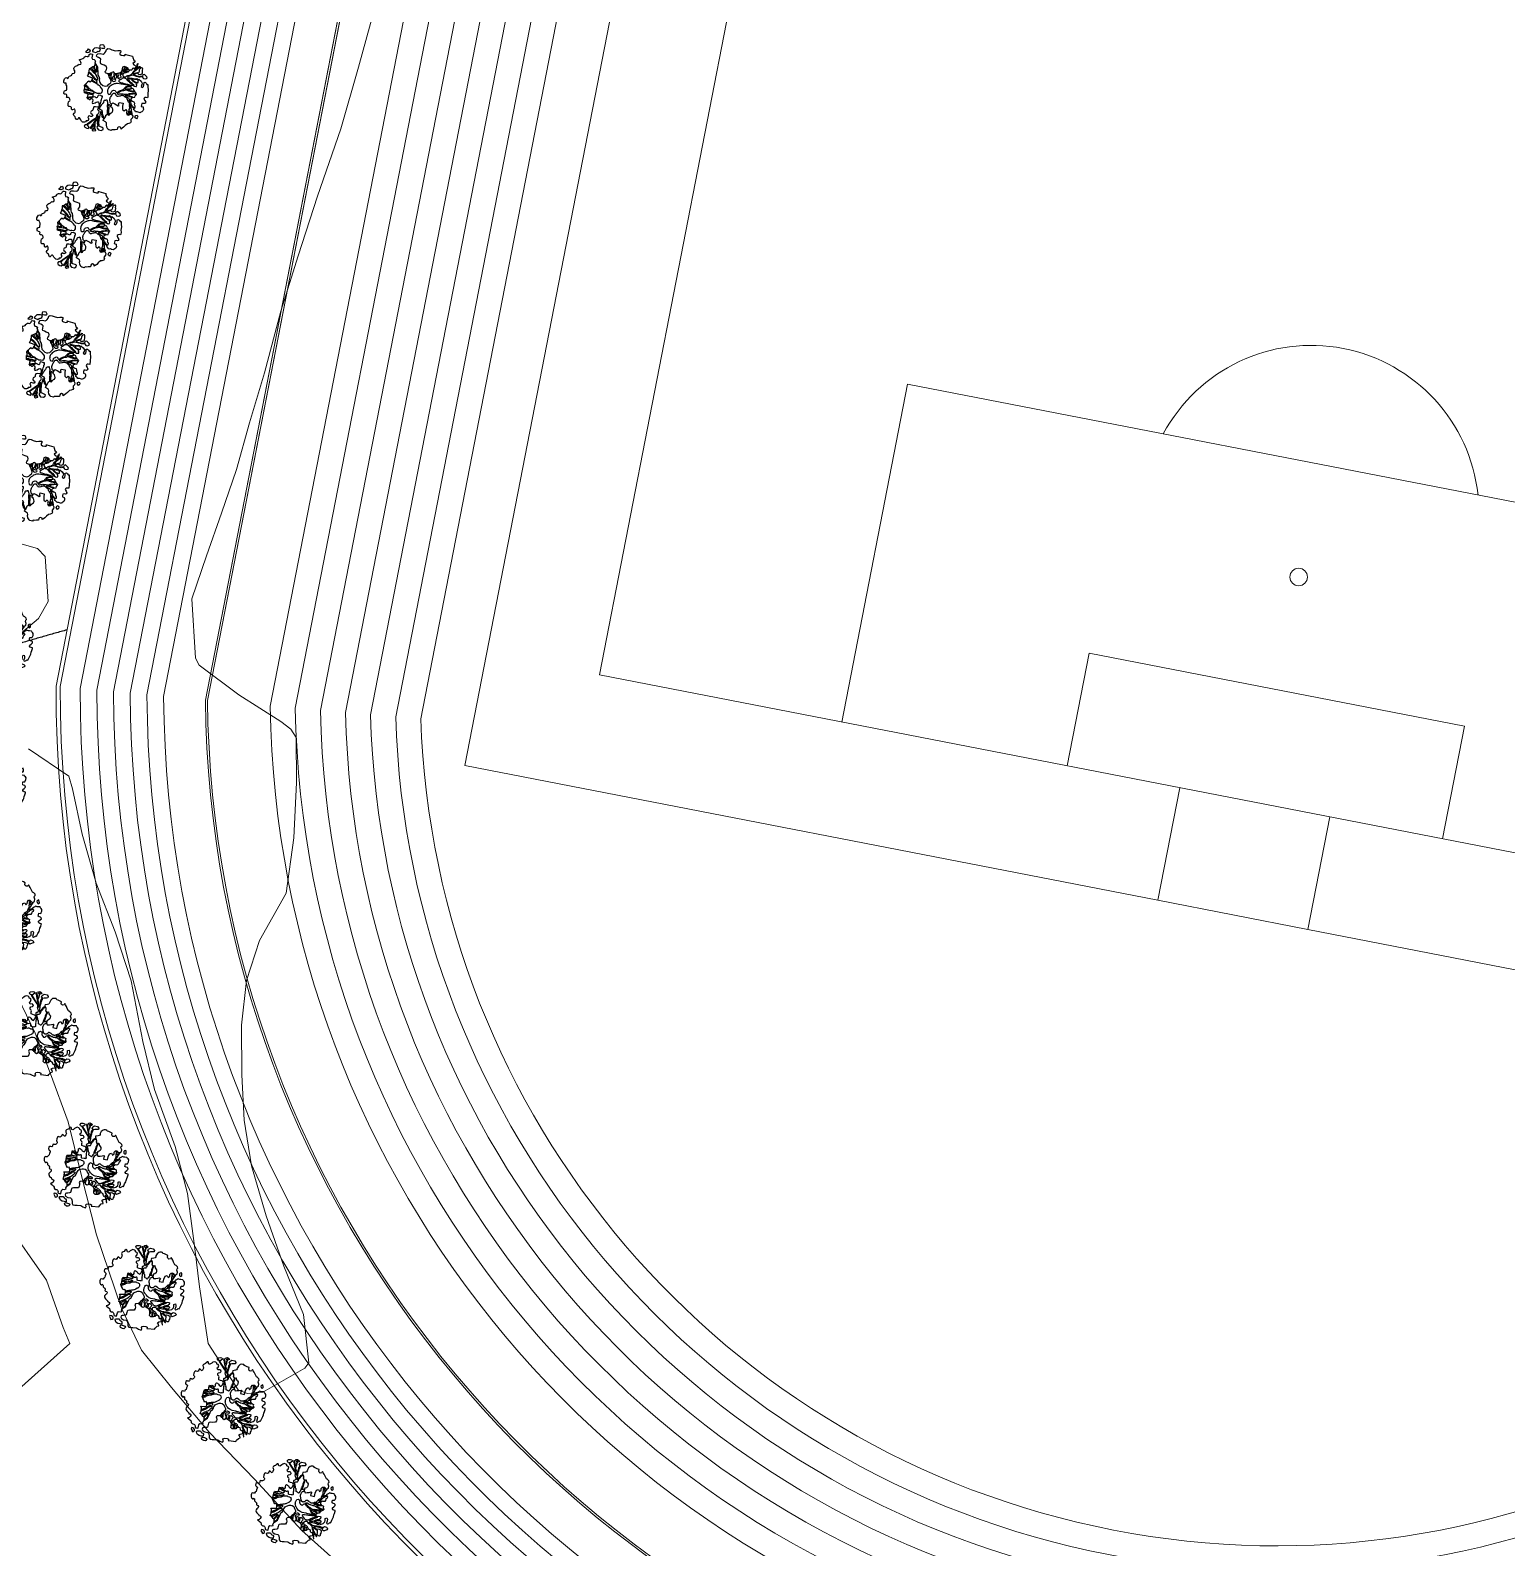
# Model space of a CAD drawing. Header units: metres. Extents: x 30 to 776, y 38 to 676.
# Drawn here: x 399 to 469.8, y 250.6 to 323.4 of the extents above; entities that cross this region are included whole.
import ezdxf

# ---------------------------------------------------------------- set-up
doc = ezdxf.new("R2010")
doc.units = ezdxf.units.M
doc.layers.add('01_Fina', color=7, linetype='Continuous')
doc.layers.add('planting render', color=7, linetype='Continuous')

# ---------------------------------------------------------------- blocks, each defined once
blk = doc.blocks.new('pohon2')
at = {"layer": 'planting render', "color": 94}
for points in [[(-0.2, 0.771), (-0.235, 0.759), (-0.243, 0.736), (-0.228, 0.718), (-0.196, 0.719), (-0.161, 0.727), (-0.153, 0.74), (-0.168, 0.761), (-0.178, 0.77), (-0.2, 0.771)], [(-0.332, 0.587), (-0.33, 0.534), (-0.316, 0.511), (-0.287, 0.511), (-0.262, 0.498), (-0.272, 0.478), (-0.262, 0.464), (-0.258, 0.438), (-0.265, 0.4), (-0.286, 0.389), (-0.313, 0.363), (-0.341, 0.349), (-0.336, 0.309), (-0.339, 0.251), (-0.352, 0.229), (-0.303, 0.222), (-0.264, 0.213), (-0.261, 0.187), (-0.27, 0.154), (-0.283, 0.138), (-0.306, 0.15), (-0.326, 0.127), (-0.343, 0.102), (-0.363, 0.073), (-0.354, 0.03), (-0.355, -0.018), (-0.347, -0.047), (-0.291, -0.055), (-0.28, -0.077), (-0.284, -0.094), (-0.284, -0.119), (-0.279, -0.137), (-0.268, -0.131), (-0.257, -0.135), (-0.243, -0.144), (-0.23, -0.139), (-0.22, -0.126), (-0.205, -0.12), (-0.192, -0.13), (-0.184, -0.145), (-0.185, -0.164), (-0.187, -0.184), (-0.176, -0.196), (-0.158, -0.191), (-0.139, -0.181), (-0.124, -0.164), (-0.101, -0.155), (-0.089, -0.154), (-0.077, -0.175), (-0.065, -0.216), (-0.074, -0.232), (-0.093, -0.242), (-0.118, -0.243), (-0.147, -0.249), (-0.152, -0.282), (-0.152, -0.299), (-0.158, -0.31), (-0.177, -0.323), (-0.182, -0.346), (-0.174, -0.361), (-0.15, -0.372), (-0.137, -0.39), (-0.148, -0.407), (-0.164, -0.413), (-0.194, -0.405), (-0.204, -0.414), (-0.211, -0.435), (-0.197, -0.447), (-0.194, -0.465), (-0.195, -0.482), (-0.206, -0.492), (-0.227, -0.497), (-0.234, -0.513), (-0.249, -0.523), (-0.279, -0.526), (-0.298, -0.513), (-0.315, -0.497), (-0.329, -0.48), (-0.341, -0.471), (-0.355, -0.473), (-0.363, -0.482), (-0.366, -0.494), (-0.375, -0.504), (-0.387, -0.504), (-0.404, -0.484), (-0.413, -0.468), (-0.428, -0.458), (-0.44, -0.449), (-0.447, -0.441), (-0.449, -0.428), (-0.441, -0.412), (-0.435, -0.401), (-0.431, -0.391), (-0.435, -0.367), (-0.445, -0.343), (-0.454, -0.344), (-0.478, -0.362), (-0.491, -0.364), (-0.5, -0.349), (-0.503, -0.335), (-0.502, -0.326), (-0.508, -0.325), (-0.518, -0.317), (-0.539, -0.318), (-0.549, -0.32), (-0.561, -0.311), (-0.564, -0.304), (-0.568, -0.278), (-0.568, -0.245), (-0.558, -0.236), (-0.551, -0.228), (-0.548, -0.215), (-0.551, -0.205), (-0.555, -0.197), (-0.561, -0.189), (-0.572, -0.181), (-0.583, -0.178), (-0.591, -0.178), (-0.606, -0.181), (-0.613, -0.176), (-0.613, -0.169), (-0.614, -0.155), (-0.614, -0.144), (-0.622, -0.136), (-0.641, -0.133), (-0.654, -0.133), (-0.659, -0.135), (-0.669, -0.119), (-0.671, -0.094), (-0.664, -0.08), (-0.653, -0.072), (-0.635, -0.064), (-0.635, -0.046), (-0.639, -0.019), (-0.642, 0.006), (-0.656, 0.021), (-0.664, 0.043), (-0.675, 0.042), (-0.693, 0.04), (-0.704, 0.048), (-0.707, 0.06), (-0.711, 0.078), (-0.702, 0.111), (-0.69, 0.127), (-0.673, 0.138), (-0.663, 0.136), (-0.661, 0.124), (-0.648, 0.13), (-0.642, 0.143), (-0.636, 0.165), (-0.619, 0.175), (-0.608, 0.182), (-0.597, 0.192), (-0.598, 0.203), (-0.598, 0.215), (-0.593, 0.221), (-0.585, 0.224), (-0.566, 0.229), (-0.559, 0.239), (-0.559, 0.257), (-0.564, 0.269), (-0.576, 0.283), (-0.587, 0.302), (-0.585, 0.321), (-0.576, 0.335), (-0.566, 0.347), (-0.55, 0.355), (-0.538, 0.363), (-0.527, 0.374), (-0.523, 0.387), (-0.503, 0.387), (-0.487, 0.395), (-0.487, 0.411), (-0.491, 0.427), (-0.507, 0.446), (-0.517, 0.453), (-0.529, 0.459), (-0.516, 0.468), (-0.5, 0.474), (-0.471, 0.492), (-0.461, 0.509), (-0.456, 0.521), (-0.441, 0.535), (-0.43, 0.538), (-0.411, 0.537), (-0.399, 0.543), (-0.384, 0.563), (-0.382, 0.578), (-0.372, 0.59), (-0.355, 0.591), (-0.332, 0.592), (-0.332, 0.587)], [(-0.411, 0.664), (-0.392, 0.655), (-0.38, 0.639), (-0.384, 0.62), (-0.396, 0.609), (-0.414, 0.601), (-0.44, 0.601), (-0.44, 0.601), (-0.442, 0.621), (-0.42, 0.646), (-0.412, 0.664)], [(-0.222, 0.704), (-0.256, 0.707), (-0.288, 0.705), (-0.317, 0.695), (-0.317, 0.695), (-0.335, 0.671), (-0.345, 0.653), (-0.342, 0.636), (-0.325, 0.633), (-0.285, 0.627), (-0.266, 0.644), (-0.254, 0.655), (-0.24, 0.656), (-0.227, 0.671), (-0.222, 0.704)], [(0.201, 0.693), (0.318, 0.683), (0.325, 0.664), (0.348, 0.627), (0.374, 0.613), (0.364, 0.59), (0.345, 0.569), (0.364, 0.552), (0.405, 0.538), (0.397, 0.514), (0.389, 0.492), (0.372, 0.498), (0.355, 0.488), (0.351, 0.471), (0.341, 0.456), (0.314, 0.451), (0.289, 0.458), (0.281, 0.48), (0.262, 0.486), (0.219, 0.494), (0.192, 0.477), (0.192, 0.45), (0.187, 0.406), (0.167, 0.38), (0.11, 0.354), (0.085, 0.354), (0.06, 0.373), (0.035, 0.361), (0.034, 0.35), (0.014, 0.343), (0.002, 0.333), (-0.024, 0.323), (-0.065, 0.333), (-0.075, 0.354), (-0.067, 0.367), (-0.058, 0.39), (-0.059, 0.413), (-0.067, 0.44), (-0.081, 0.444), (-0.112, 0.451), (-0.145, 0.456), (-0.169, 0.464), (-0.177, 0.476), (-0.178, 0.499), (-0.183, 0.542), (-0.194, 0.55), (-0.223, 0.56), (-0.244, 0.562), (-0.259, 0.574), (-0.259, 0.593), (-0.247, 0.616), (-0.209, 0.628), (-0.163, 0.628), (-0.147, 0.64), (-0.137, 0.652), (-0.127, 0.678), (-0.121, 0.711), (-0.103, 0.73), (-0.07, 0.73), (-0.035, 0.722), (0.025, 0.717), (0.061, 0.73), (0.089, 0.735), (0.107, 0.737), (0.115, 0.715), (0.104, 0.696), (0.108, 0.676), (0.13, 0.667), (0.17, 0.666), (0.192, 0.671), (0.196, 0.682), (0.191, 0.693), (0.201, 0.693)], [(0.447, 0.428), (0.468, 0.413), (0.491, 0.415), (0.51, 0.421), (0.529, 0.437), (0.527, 0.448), (0.524, 0.473), (0.519, 0.492), (0.519, 0.513), (0.511, 0.525), (0.497, 0.525), (0.472, 0.506), (0.468, 0.48), (0.468, 0.457), (0.462, 0.436), (0.45, 0.435), (0.447, 0.428)], [(0.488, 0.335), (0.531, 0.312), (0.555, 0.283), (0.555, 0.258), (0.548, 0.226), (0.572, 0.213), (0.586, 0.232), (0.588, 0.26), (0.582, 0.299), (0.601, 0.306), (0.623, 0.292), (0.634, 0.278), (0.65, 0.281), (0.652, 0.27), (0.66, 0.234), (0.673, 0.199), (0.676, 0.173), (0.676, 0.143), (0.683, 0.114), (0.686, 0.079), (0.685, 0.066), (0.661, 0.066), (0.644, 0.062), (0.633, 0.047), (0.633, 0.034), (0.652, 0.011), (0.671, -0.012), (0.664, -0.028), (0.653, -0.038), (0.63, -0.039), (0.61, -0.046), (0.61, -0.069), (0.611, -0.092), (0.642, -0.096), (0.648, -0.11), (0.655, -0.134), (0.65, -0.162), (0.636, -0.176), (0.622, -0.186), (0.615, -0.198), (0.582, -0.194), (0.566, -0.191), (0.553, -0.194), (0.537, -0.196), (0.527, -0.184), (0.508, -0.169), (0.493, -0.157), (0.502, -0.141), (0.518, -0.13), (0.515, -0.106), (0.499, -0.09), (0.498, -0.066), (0.488, -0.047), (0.465, -0.042), (0.451, -0.042), (0.423, -0.02), (0.424, -0.001), (0.433, 0.016), (0.447, 0.023), (0.483, 0.036), (0.483, 0.057), (0.496, 0.084), (0.488, 0.103), (0.47, 0.112), (0.47, 0.112), (0.445, 0.143), (0.437, 0.161), (0.412, 0.165), (0.387, 0.186), (0.388, 0.209), (0.413, 0.219), (0.44, 0.208), (0.462, 0.208), (0.474, 0.214), (0.473, 0.239), (0.457, 0.255), (0.463, 0.267), (0.477, 0.273), (0.49, 0.282), (0.485, 0.302), (0.479, 0.314), (0.488, 0.335)], [(0.619, 0.383), (0.611, 0.4), (0.573, 0.424), (0.562, 0.43), (0.54, 0.417), (0.537, 0.397), (0.539, 0.386), (0.55, 0.371), (0.562, 0.359), (0.597, 0.361), (0.608, 0.37), (0.619, 0.383)], [(0.244, -0.097), (0.311, -0.096), (0.311, -0.147), (0.323, -0.2), (0.353, -0.219), (0.376, -0.188), (0.397, -0.215), (0.393, -0.241), (0.408, -0.269), (0.429, -0.273), (0.446, -0.264), (0.463, -0.251), (0.482, -0.248), (0.507, -0.276), (0.507, -0.305), (0.488, -0.335), (0.49, -0.355), (0.5, -0.368), (0.492, -0.389), (0.466, -0.406), (0.444, -0.414), (0.414, -0.451), (0.393, -0.48), (0.374, -0.502), (0.359, -0.519), (0.353, -0.496), (0.353, -0.496), (0.326, -0.487), (0.308, -0.496), (0.3, -0.512), (0.3, -0.54), (0.3, -0.54), (0.267, -0.548), (0.242, -0.554), (0.217, -0.557), (0.205, -0.572), (0.187, -0.572), (0.163, -0.569), (0.147, -0.561), (0.123, -0.532), (0.112, -0.498), (0.112, -0.482), (0.105, -0.463), (0.087, -0.454), (0.087, -0.454), (0.047, -0.439), (0.047, -0.439), (0.048, -0.422), (0.048, -0.422), (0.067, -0.39), (0.067, -0.39), (0.074, -0.362), (0.074, -0.346), (0.074, -0.346), (0.096, -0.323), (0.096, -0.323), (0.122, -0.337), (0.122, -0.337), (0.136, -0.305), (0.152, -0.29), (0.166, -0.277), (0.17, -0.25), (0.165, -0.228), (0.151, -0.209), (0.127, -0.194), (0.127, -0.157), (0.145, -0.125), (0.181, -0.134), (0.213, -0.144), (0.239, -0.155), (0.253, -0.148), (0.242, -0.125), (0.244, -0.097), (0.244, -0.097)], [(0.571, -0.244), (0.588, -0.264), (0.582, -0.289), (0.572, -0.307), (0.556, -0.294), (0.544, -0.28), (0.552, -0.258), (0.571, -0.244)], [(-0.155, -0.592), (-0.191, -0.553), (-0.198, -0.555), (-0.226, -0.56), (-0.24, -0.581), (-0.225, -0.603), (-0.192, -0.612), (-0.171, -0.612), (-0.155, -0.592)], [(-0.043, -0.619), (-0.052, -0.601), (-0.078, -0.592), (-0.106, -0.611), (-0.098, -0.628), (-0.08, -0.636), (-0.043, -0.619)], [(0.049, -0.552), (0.011, -0.545), (-0.01, -0.535), (-0.035, -0.556), (-0.029, -0.58), (-0.002, -0.604), (0.047, -0.604), (0.072, -0.581), (0.07, -0.558), (0.049, -0.552)]]:
    blk.add_lwpolyline(points, dxfattribs=at)
at = {"layer": 'planting render', "color": 34}
for points in [[(0.397, 0.514), (0.397, 0.497), (0.403, 0.493), (0.407, 0.488), (0.413, 0.489), (0.421, 0.494), (0.421, 0.502), (0.417, 0.515), (0.416, 0.528), (0.415, 0.539), (0.415, 0.546), (0.416, 0.555), (0.416, 0.568), (0.421, 0.577), (0.427, 0.587), (0.431, 0.586), (0.431, 0.583), (0.427, 0.576), (0.422, 0.568), (0.422, 0.562), (0.422, 0.541), (0.422, 0.532), (0.423, 0.52), (0.423, 0.516), (0.426, 0.511), (0.431, 0.511), (0.439, 0.516), (0.443, 0.522), (0.451, 0.532), (0.456, 0.538), (0.465, 0.544), (0.469, 0.539), (0.471, 0.534), (0.462, 0.525), (0.443, 0.505), (0.413, 0.468), (0.402, 0.458), (0.394, 0.443), (0.384, 0.426), (0.381, 0.42), (0.38, 0.413), (0.38, 0.409), (0.383, 0.405), (0.388, 0.406), (0.393, 0.407), (0.404, 0.413), (0.409, 0.417), (0.418, 0.423), (0.427, 0.428), (0.435, 0.432), (0.446, 0.437), (0.45, 0.435), (0.447, 0.428), (0.443, 0.425), (0.431, 0.417), (0.419, 0.412), (0.409, 0.403), (0.402, 0.397), (0.403, 0.393), (0.415, 0.386), (0.428, 0.385), (0.474, 0.383), (0.49, 0.383), (0.505, 0.387), (0.515, 0.389), (0.528, 0.394), (0.537, 0.397), (0.543, 0.39), (0.539, 0.386), (0.523, 0.38), (0.512, 0.377), (0.5, 0.372), (0.489, 0.372), (0.471, 0.372), (0.445, 0.372), (0.428, 0.376), (0.415, 0.377), (0.397, 0.377), (0.377, 0.379), (0.367, 0.377), (0.34, 0.36), (0.331, 0.358), (0.319, 0.355), (0.311, 0.351), (0.307, 0.347), (0.303, 0.335), (0.308, 0.329), (0.324, 0.329), (0.335, 0.329), (0.381, 0.33), (0.423, 0.331), (0.445, 0.341), (0.464, 0.336), (0.484, 0.327), (0.48, 0.318), (0.47, 0.321), (0.453, 0.325), (0.444, 0.321), (0.434, 0.319), (0.42, 0.319), (0.395, 0.316), (0.39, 0.312), (0.397, 0.304), (0.406, 0.294), (0.418, 0.289), (0.437, 0.281), (0.452, 0.279), (0.466, 0.274), (0.47, 0.27), (0.463, 0.267), (0.462, 0.264), (0.45, 0.269), (0.444, 0.27), (0.437, 0.27), (0.426, 0.274), (0.414, 0.279), (0.4, 0.285), (0.394, 0.29), (0.387, 0.297), (0.382, 0.301), (0.376, 0.306), (0.362, 0.311), (0.354, 0.314), (0.343, 0.314), (0.332, 0.314), (0.319, 0.314), (0.31, 0.312), (0.304, 0.309), (0.305, 0.305), (0.314, 0.297), (0.323, 0.291), (0.339, 0.281), (0.36, 0.265), (0.383, 0.252), (0.397, 0.241), (0.409, 0.236), (0.426, 0.227), (0.412, 0.224), (0.406, 0.224), (0.39, 0.232), (0.382, 0.236), (0.372, 0.243), (0.367, 0.247), (0.357, 0.252), (0.348, 0.257), (0.341, 0.262), (0.331, 0.268), (0.317, 0.277), (0.307, 0.283), (0.301, 0.291), (0.295, 0.295), (0.286, 0.302), (0.279, 0.304), (0.275, 0.306), (0.267, 0.309), (0.26, 0.308), (0.25, 0.308), (0.237, 0.307), (0.233, 0.306), (0.227, 0.302), (0.223, 0.3), (0.218, 0.291), (0.214, 0.288), (0.208, 0.284), (0.191, 0.27), (0.183, 0.266), (0.178, 0.261), (0.175, 0.256), (0.173, 0.249), (0.173, 0.243), (0.176, 0.236), (0.183, 0.231), (0.192, 0.229), (0.205, 0.228), (0.236, 0.225), (0.251, 0.224), (0.27, 0.223), (0.292, 0.223), (0.323, 0.221), (0.338, 0.219), (0.343, 0.218), (0.346, 0.217), (0.353, 0.214), (0.371, 0.215), (0.382, 0.211), (0.388, 0.211), (0.388, 0.209), (0.374, 0.203), (0.363, 0.202), (0.353, 0.203), (0.346, 0.203), (0.337, 0.206), (0.329, 0.208), (0.321, 0.209), (0.315, 0.209), (0.306, 0.208), (0.298, 0.207), (0.288, 0.206), (0.263, 0.203), (0.251, 0.205), (0.238, 0.204), (0.23, 0.202), (0.222, 0.202), (0.162, 0.202), (0.136, 0.196), (0.123, 0.19), (0.108, 0.183), (0.098, 0.178), (0.081, 0.165), (0.065, 0.15), (0.055, 0.141), (0.049, 0.134), (0.038, 0.119), (0.028, 0.101), (0.025, 0.088), (0.023, 0.072), (0.023, 0.061), (0.023, 0.049), (0.023, 0.04), (0.028, 0.031), (0.037, 0.01), (0.055, -0.002), (0.063, 0.003), (0.077, 0.005), (0.082, 0.012), (0.086, 0.025), (0.086, 0.039), (0.089, 0.049), (0.093, 0.056), (0.098, 0.064), (0.108, 0.072), (0.108, 0.072), (0.124, 0.082), (0.124, 0.082), (0.144, 0.081), (0.144, 0.081), (0.152, 0.072), (0.152, 0.072), (0.157, 0.061), (0.166, 0.055), (0.176, 0.053), (0.185, 0.056), (0.191, 0.063), (0.193, 0.067), (0.195, 0.071), (0.2, 0.076), (0.207, 0.08), (0.207, 0.08), (0.215, 0.086), (0.221, 0.09), (0.226, 0.094), (0.229, 0.097), (0.236, 0.1), (0.242, 0.102), (0.247, 0.105), (0.253, 0.107), (0.258, 0.11), (0.263, 0.113), (0.267, 0.116), (0.271, 0.121), (0.275, 0.127), (0.278, 0.131), (0.278, 0.131), (0.281, 0.138), (0.285, 0.142), (0.288, 0.148), (0.291, 0.153), (0.302, 0.169), (0.308, 0.177), (0.315, 0.181), (0.326, 0.187), (0.334, 0.189), (0.34, 0.189), (0.349, 0.19), (0.357, 0.189), (0.368, 0.189), (0.377, 0.19), (0.387, 0.189), (0.387, 0.189), (0.387, 0.186), (0.366, 0.185), (0.358, 0.184), (0.35, 0.183), (0.346, 0.182), (0.342, 0.181), (0.338, 0.179), (0.335, 0.177), (0.331, 0.176), (0.326, 0.173), (0.322, 0.17), (0.318, 0.167), (0.316, 0.164), (0.313, 0.162), (0.31, 0.159), (0.308, 0.155), (0.307, 0.152), (0.307, 0.152), (0.305, 0.146), (0.304, 0.144), (0.304, 0.144), (0.303, 0.141), (0.303, 0.141), (0.303, 0.137), (0.303, 0.137), (0.303, 0.132), (0.307, 0.131), (0.315, 0.131), (0.318, 0.134), (0.327, 0.14), (0.327, 0.14), (0.336, 0.144), (0.339, 0.145), (0.344, 0.146), (0.352, 0.148), (0.356, 0.149), (0.367, 0.15), (0.374, 0.152), (0.38, 0.154), (0.386, 0.157), (0.391, 0.16), (0.395, 0.165), (0.398, 0.168), (0.398, 0.168), (0.402, 0.173), (0.405, 0.17), (0.4, 0.164), (0.397, 0.158), (0.394, 0.155), (0.39, 0.153), (0.39, 0.153), (0.386, 0.15), (0.386, 0.15), (0.382, 0.146), (0.382, 0.146), (0.375, 0.145), (0.367, 0.145), (0.362, 0.145), (0.358, 0.144), (0.358, 0.144), (0.354, 0.143), (0.354, 0.143), (0.35, 0.14), (0.35, 0.14), (0.349, 0.137), (0.349, 0.132), (0.353, 0.13), (0.358, 0.13), (0.368, 0.129), (0.373, 0.128), (0.379, 0.128), (0.388, 0.125), (0.397, 0.125), (0.404, 0.125), (0.411, 0.125), (0.418, 0.125), (0.423, 0.125), (0.43, 0.125), (0.436, 0.125), (0.438, 0.127), (0.442, 0.128), (0.446, 0.129), (0.45, 0.13), (0.453, 0.133), (0.463, 0.121), (0.455, 0.116), (0.45, 0.114), (0.445, 0.112), (0.44, 0.112), (0.432, 0.111), (0.428, 0.111), (0.422, 0.111), (0.414, 0.113), (0.41, 0.113), (0.406, 0.113), (0.403, 0.113), (0.396, 0.113), (0.392, 0.113), (0.386, 0.114), (0.381, 0.115), (0.381, 0.115), (0.374, 0.115), (0.369, 0.115), (0.365, 0.115), (0.361, 0.116), (0.356, 0.117), (0.356, 0.117), (0.348, 0.118), (0.342, 0.12), (0.337, 0.121), (0.331, 0.121), (0.325, 0.12), (0.325, 0.12), (0.305, 0.117), (0.3, 0.116), (0.296, 0.115), (0.293, 0.112), (0.289, 0.108), (0.286, 0.106), (0.281, 0.104), (0.276, 0.103), (0.273, 0.103), (0.269, 0.102), (0.264, 0.101), (0.244, 0.088), (0.234, 0.084), (0.229, 0.08), (0.224, 0.076), (0.219, 0.072), (0.219, 0.072), (0.215, 0.066), (0.213, 0.063), (0.213, 0.063), (0.21, 0.06), (0.21, 0.06), (0.204, 0.057), (0.201, 0.055), (0.197, 0.05), (0.194, 0.047), (0.194, 0.047), (0.192, 0.042), (0.191, 0.036), (0.191, 0.036), (0.192, 0.033), (0.201, 0.032), (0.201, 0.032), (0.209, 0.033), (0.227, 0.039), (0.227, 0.039), (0.241, 0.045), (0.248, 0.047), (0.257, 0.049), (0.267, 0.05), (0.278, 0.052), (0.297, 0.052), (0.308, 0.054), (0.319, 0.052), (0.328, 0.053), (0.338, 0.055), (0.351, 0.057), (0.358, 0.061), (0.368, 0.067), (0.376, 0.072), (0.384, 0.076), (0.397, 0.08), (0.409, 0.083), (0.418, 0.085), (0.431, 0.088), (0.443, 0.091), (0.452, 0.092), (0.468, 0.092), (0.478, 0.092), (0.487, 0.092), (0.492, 0.094), (0.494, 0.089), (0.487, 0.088), (0.48, 0.087), (0.469, 0.085), (0.464, 0.085), (0.455, 0.085), (0.45, 0.082), (0.445, 0.081), (0.437, 0.079), (0.433, 0.077), (0.429, 0.076), (0.424, 0.076), (0.42, 0.075), (0.416, 0.075), (0.412, 0.074), (0.407, 0.071), (0.405, 0.071), (0.405, 0.071), (0.401, 0.069), (0.397, 0.067), (0.393, 0.064), (0.393, 0.064), (0.388, 0.06), (0.385, 0.057), (0.383, 0.054), (0.38, 0.051), (0.378, 0.046), (0.378, 0.044), (0.378, 0.041), (0.378, 0.041), (0.381, 0.04), (0.381, 0.04), (0.39, 0.039), (0.397, 0.037), (0.4, 0.037), (0.404, 0.037), (0.41, 0.036), (0.413, 0.035), (0.418, 0.034), (0.423, 0.034), (0.427, 0.034), (0.427, 0.034), (0.433, 0.034), (0.439, 0.033), (0.442, 0.033), (0.448, 0.03), (0.452, 0.029), (0.453, 0.025), (0.443, 0.021), (0.439, 0.024), (0.434, 0.025), (0.427, 0.026), (0.424, 0.026), (0.421, 0.027), (0.418, 0.027), (0.412, 0.027), (0.408, 0.027), (0.401, 0.027), (0.396, 0.027), (0.389, 0.028), (0.385, 0.03), (0.382, 0.031), (0.376, 0.032), (0.371, 0.033), (0.366, 0.034), (0.361, 0.034), (0.356, 0.035), (0.346, 0.035), (0.34, 0.036), (0.335, 0.036), (0.329, 0.036), (0.326, 0.035), (0.326, 0.035), (0.324, 0.034), (0.323, 0.031), (0.323, 0.029), (0.326, 0.026), (0.332, 0.021), (0.336, 0.019), (0.345, 0.014), (0.35, 0.013), (0.355, 0.011), (0.364, 0.007), (0.374, 0.004), (0.378, 0.003), (0.382, 0.001), (0.39, -0.008), (0.395, -0.012), (0.398, -0.014), (0.403, -0.018), (0.408, -0.021), (0.411, -0.021), (0.414, -0.021), (0.42, -0.021), (0.423, -0.021), (0.424, -0.021), (0.444, -0.036), (0.426, -0.038), (0.42, -0.036), (0.411, -0.033), (0.411, -0.033), (0.405, -0.031), (0.402, -0.03), (0.397, -0.031), (0.397, -0.031), (0.397, -0.031), (0.395, -0.039), (0.4, -0.043), (0.4, -0.043), (0.409, -0.049), (0.416, -0.052), (0.428, -0.063), (0.437, -0.081), (0.446, -0.092), (0.453, -0.099), (0.461, -0.109), (0.469, -0.115), (0.479, -0.124), (0.489, -0.13), (0.499, -0.136), (0.502, -0.141), (0.497, -0.149), (0.488, -0.14), (0.483, -0.138), (0.473, -0.134), (0.467, -0.13), (0.462, -0.127), (0.462, -0.127), (0.455, -0.12), (0.449, -0.113), (0.449, -0.113), (0.441, -0.108), (0.437, -0.108), (0.437, -0.108), (0.434, -0.115), (0.437, -0.12), (0.44, -0.124), (0.448, -0.144), (0.451, -0.151), (0.456, -0.165), (0.458, -0.171), (0.464, -0.19), (0.474, -0.213), (0.476, -0.217), (0.48, -0.224), (0.483, -0.23), (0.486, -0.239), (0.486, -0.247), (0.485, -0.252), (0.482, -0.248), (0.476, -0.249), (0.472, -0.236), (0.47, -0.232), (0.468, -0.227), (0.467, -0.223), (0.465, -0.22), (0.463, -0.216), (0.461, -0.212), (0.459, -0.21), (0.459, -0.21), (0.454, -0.209), (0.45, -0.209), (0.447, -0.211), (0.445, -0.214), (0.444, -0.218), (0.444, -0.224), (0.444, -0.229), (0.444, -0.233), (0.445, -0.239), (0.445, -0.244), (0.445, -0.249), (0.445, -0.255), (0.446, -0.264), (0.446, -0.264), (0.429, -0.273), (0.428, -0.256), (0.426, -0.248), (0.426, -0.243), (0.427, -0.236), (0.427, -0.229), (0.428, -0.221), (0.428, -0.215), (0.428, -0.21), (0.43, -0.204), (0.43, -0.199), (0.43, -0.192), (0.43, -0.188), (0.431, -0.182), (0.436, -0.162), (0.434, -0.155), (0.433, -0.146), (0.431, -0.14), (0.43, -0.136), (0.426, -0.13), (0.424, -0.122), (0.423, -0.115), (0.423, -0.11), (0.42, -0.104), (0.419, -0.089), (0.417, -0.083), (0.414, -0.077), (0.412, -0.073), (0.406, -0.069), (0.396, -0.064), (0.38, -0.045), (0.376, -0.039), (0.37, -0.031), (0.369, -0.026), (0.364, -0.02), (0.36, -0.012), (0.356, -0.008), (0.348, -0.003), (0.336, 0.001), (0.325, 0.006), (0.319, 0.01), (0.313, 0.014), (0.307, 0.018), (0.3, 0.02), (0.289, 0.022), (0.28, 0.022), (0.273, 0.022), (0.262, 0.018), (0.251, 0.013), (0.241, 0.008), (0.233, 0.005), (0.21, -0.007), (0.2, -0.008), (0.189, -0.003), (0.182, 0), (0.178, 0.005), (0.173, 0.013), (0.169, 0.018), (0.165, 0.022), (0.161, 0.026), (0.154, 0.028), (0.15, 0.029), (0.147, 0.03), (0.141, 0.03), (0.133, 0.028), (0.128, 0.026), (0.122, 0.024), (0.116, 0.02), (0.112, 0.014), (0.108, 0.008), (0.104, 0.002), (0.102, -0.006), (0.1, -0.012), (0.092, -0.037), (0.088, -0.044), (0.085, -0.055), (0.083, -0.061), (0.083, -0.068), (0.082, -0.074), (0.082, -0.088), (0.094, -0.125), (0.104, -0.134), (0.107, -0.136), (0.113, -0.141), (0.12, -0.146), (0.13, -0.151), (0.127, -0.157), (0.127, -0.175), (0.107, -0.174), (0.099, -0.168), (0.099, -0.168), (0.089, -0.165), (0.083, -0.17), (0.083, -0.17), (0.085, -0.181), (0.09, -0.189), (0.098, -0.226), (0.099, -0.24), (0.099, -0.247), (0.099, -0.252), (0.099, -0.259), (0.1, -0.273), (0.101, -0.279), (0.101, -0.279), (0.103, -0.287), (0.106, -0.298), (0.109, -0.307), (0.11, -0.314), (0.111, -0.321), (0.111, -0.326), (0.109, -0.33), (0.096, -0.323), (0.092, -0.297), (0.091, -0.293), (0.091, -0.288), (0.09, -0.284), (0.09, -0.281), (0.088, -0.276), (0.088, -0.273), (0.085, -0.264), (0.085, -0.261), (0.084, -0.258), (0.084, -0.253), (0.085, -0.249), (0.085, -0.244), (0.085, -0.242), (0.085, -0.239), (0.085, -0.235), (0.083, -0.228), (0.08, -0.221), (0.079, -0.217), (0.077, -0.211), (0.076, -0.208), (0.075, -0.204), (0.073, -0.193), (0.07, -0.187), (0.069, -0.181), (0.069, -0.177), (0.069, -0.174), (0.069, -0.162), (0.07, -0.156), (0.068, -0.147), (0.067, -0.143), (0.061, -0.13), (0.059, -0.127), (0.057, -0.125), (0.053, -0.111), (0.05, -0.103), (0.044, -0.099), (0.039, -0.099), (0.028, -0.104), (0.022, -0.108), (0.01, -0.111), (0.001, -0.115), (-0.003, -0.122), (-0.005, -0.128), (-0.005, -0.135), (-0.005, -0.143), (-0.006, -0.152), (-0.009, -0.159), (-0.014, -0.165), (-0.02, -0.17), (-0.021, -0.179), (-0.027, -0.192), (-0.031, -0.202), (-0.035, -0.213), (-0.04, -0.222), (-0.044, -0.231), (-0.049, -0.238), (-0.05, -0.249), (-0.052, -0.255), (-0.052, -0.263), (-0.044, -0.265), (-0.033, -0.269), (-0.021, -0.272), (-0.009, -0.276), (-0.005, -0.286), (-0.005, -0.286), (0.002, -0.3), (0.003, -0.312), (0.005, -0.323), (0.011, -0.336), (0.016, -0.343), (0.021, -0.35), (0.034, -0.379), (0.044, -0.389), (0.054, -0.395), (0.061, -0.4), (0.057, -0.406), (0.037, -0.396), (0.029, -0.39), (0.018, -0.378), (0.016, -0.37), (0.012, -0.363), (0.006, -0.351), (0.005, -0.345), (0.003, -0.338), (-0.002, -0.337), (-0.008, -0.328), (-0.011, -0.322), (-0.013, -0.311), (-0.017, -0.305), (-0.017, -0.305), (-0.023, -0.305), (-0.023, -0.313), (-0.021, -0.321), (-0.022, -0.334), (-0.023, -0.338), (-0.024, -0.348), (-0.024, -0.359), (-0.024, -0.365), (-0.024, -0.373), (-0.024, -0.382), (-0.025, -0.395), (-0.027, -0.416), (-0.027, -0.422), (-0.025, -0.443), (-0.023, -0.452), (-0.023, -0.464), (-0.023, -0.475), (-0.019, -0.494), (-0.017, -0.502), (-0.013, -0.518), (-0.011, -0.531), (-0.009, -0.538), (-0.02, -0.539), (-0.024, -0.533), (-0.03, -0.518), (-0.035, -0.504), (-0.036, -0.496), (-0.036, -0.488), (-0.037, -0.477), (-0.037, -0.465), (-0.04, -0.453), (-0.042, -0.445), (-0.04, -0.435), (-0.04, -0.427), (-0.04, -0.42), (-0.04, -0.413), (-0.04, -0.413), (-0.04, -0.401), (-0.04, -0.391), (-0.04, -0.391), (-0.043, -0.38), (-0.043, -0.38), (-0.053, -0.377), (-0.058, -0.387), (-0.059, -0.394), (-0.056, -0.401), (-0.056, -0.401), (-0.059, -0.417), (-0.062, -0.429), (-0.062, -0.429), (-0.062, -0.443), (-0.062, -0.451), (-0.062, -0.46), (-0.069, -0.466), (-0.079, -0.484), (-0.08, -0.498), (-0.079, -0.508), (-0.077, -0.526), (-0.073, -0.54), (-0.07, -0.563), (-0.07, -0.587), (-0.07, -0.61), (-0.077, -0.613), (-0.078, -0.609), (-0.078, -0.592), (-0.078, -0.577), (-0.08, -0.563), (-0.081, -0.551), (-0.083, -0.542), (-0.086, -0.531), (-0.091, -0.524), (-0.095, -0.531), (-0.101, -0.542), (-0.105, -0.562), (-0.112, -0.577), (-0.122, -0.601), (-0.131, -0.603), (-0.136, -0.6), (-0.135, -0.592), (-0.127, -0.577), (-0.123, -0.566), (-0.119, -0.554), (-0.116, -0.542), (-0.109, -0.532), (-0.105, -0.518), (-0.097, -0.505), (-0.097, -0.496), (-0.095, -0.486), (-0.09, -0.479), (-0.084, -0.469), (-0.078, -0.459), (-0.073, -0.449), (-0.074, -0.438), (-0.083, -0.439), (-0.093, -0.447), (-0.109, -0.464), (-0.16, -0.52), (-0.182, -0.543), (-0.192, -0.554), (-0.203, -0.556), (-0.204, -0.552), (-0.198, -0.543), (-0.102, -0.441), (-0.093, -0.433), (-0.083, -0.425), (-0.077, -0.418), (-0.069, -0.397), (-0.068, -0.388), (-0.07, -0.379), (-0.071, -0.375), (-0.066, -0.361), (-0.061, -0.353), (-0.054, -0.345), (-0.05, -0.334), (-0.047, -0.324), (-0.046, -0.316), (-0.046, -0.306), (-0.051, -0.295), (-0.058, -0.291), (-0.066, -0.287), (-0.071, -0.285), (-0.077, -0.28), (-0.076, -0.271), (-0.073, -0.265), (-0.058, -0.228), (-0.053, -0.216), (-0.053, -0.206), (-0.053, -0.195), (-0.053, -0.187), (-0.051, -0.174), (-0.05, -0.169), (-0.05, -0.155), (-0.049, -0.135), (-0.048, -0.12), (-0.045, -0.11), (-0.045, -0.101), (-0.045, -0.09), (-0.045, -0.086), (-0.041, -0.071), (-0.041, -0.061), (-0.042, -0.049), (-0.055, -0.051), (-0.065, -0.05), (-0.068, -0.046), (-0.104, -0.046), (-0.113, -0.052), (-0.117, -0.064), (-0.122, -0.085), (-0.129, -0.096), (-0.138, -0.095), (-0.15, -0.089), (-0.163, -0.084), (-0.181, -0.091), (-0.195, -0.098), (-0.202, -0.106), (-0.224, -0.114), (-0.238, -0.114), (-0.252, -0.12), (-0.265, -0.125), (-0.274, -0.122), (-0.283, -0.125), (-0.284, -0.119), (-0.284, -0.111), (-0.27, -0.11), (-0.26, -0.108), (-0.249, -0.104), (-0.242, -0.1), (-0.231, -0.096), (-0.213, -0.092), (-0.201, -0.087), (-0.195, -0.082), (-0.192, -0.076), (-0.192, -0.068), (-0.195, -0.062), (-0.199, -0.059), (-0.21, -0.056), (-0.219, -0.056), (-0.234, -0.057), (-0.245, -0.058), (-0.262, -0.058), (-0.272, -0.06), (-0.275, -0.061), (-0.286, -0.066), (-0.291, -0.055), (-0.347, -0.047), (-0.337, -0.033), (-0.328, -0.034), (-0.313, -0.03), (-0.3, -0.032), (-0.291, -0.034), (-0.272, -0.033), (-0.259, -0.03), (-0.247, -0.035), (-0.24, -0.036), (-0.223, -0.036), (-0.218, -0.036), (-0.208, -0.036), (-0.195, -0.034), (-0.187, -0.031), (-0.187, -0.031), (-0.186, -0.024), (-0.19, -0.018), (-0.196, -0.013), (-0.21, -0.006), (-0.221, -0.001), (-0.227, 0), (-0.245, -0.001), (-0.256, -0.002), (-0.278, -0.003), (-0.289, -0.001), (-0.305, -0.001), (-0.323, -0.004), (-0.334, -0.002), (-0.341, -0.002), (-0.348, -0.002), (-0.355, -0.002), (-0.355, 0.014), (-0.334, 0.01), (-0.325, 0.01), (-0.319, 0.012), (-0.306, 0.012), (-0.288, 0.012), (-0.288, 0.012), (-0.283, 0.02), (-0.287, 0.023), (-0.304, 0.037), (-0.313, 0.04), (-0.321, 0.046), (-0.325, 0.05), (-0.332, 0.052), (-0.337, 0.054), (-0.344, 0.056), (-0.35, 0.057), (-0.359, 0.055), (-0.359, 0.055), (-0.363, 0.073), (-0.343, 0.102), (-0.343, 0.084), (-0.343, 0.084), (-0.334, 0.071), (-0.334, 0.071), (-0.322, 0.065), (-0.314, 0.063), (-0.305, 0.056), (-0.301, 0.052), (-0.294, 0.046), (-0.283, 0.035), (-0.283, 0.035), (-0.268, 0.031), (-0.261, 0.025), (-0.256, 0.022), (-0.226, 0.015), (-0.218, 0.013), (-0.2, 0), (-0.188, -0.006), (-0.176, -0.01), (-0.162, -0.012), (-0.146, -0.017), (-0.141, -0.017), (-0.129, -0.017), (-0.117, -0.013), (-0.111, -0.011), (-0.089, -0.011), (-0.082, -0.008), (-0.069, -0.001), (-0.064, 0.008), (-0.059, 0.024), (-0.059, 0.038), (-0.063, 0.054), (-0.067, 0.064), (-0.079, 0.076), (-0.086, 0.081), (-0.106, 0.098), (-0.116, 0.105), (-0.13, 0.113), (-0.138, 0.117), (-0.153, 0.126), (-0.175, 0.131), (-0.183, 0.134), (-0.201, 0.139), (-0.215, 0.143), (-0.225, 0.147), (-0.237, 0.152), (-0.244, 0.155), (-0.25, 0.159), (-0.26, 0.161), (-0.267, 0.163), (-0.263, 0.181), (-0.234, 0.166), (-0.22, 0.162), (-0.213, 0.159), (-0.201, 0.153), (-0.187, 0.147), (-0.179, 0.147), (-0.176, 0.15), (-0.176, 0.15), (-0.173, 0.161), (-0.175, 0.169), (-0.179, 0.176), (-0.198, 0.186), (-0.215, 0.195), (-0.231, 0.205), (-0.243, 0.214), (-0.25, 0.222), (-0.256, 0.233), (-0.263, 0.239), (-0.269, 0.244), (-0.277, 0.248), (-0.287, 0.255), (-0.303, 0.265), (-0.311, 0.272), (-0.316, 0.276), (-0.326, 0.277), (-0.337, 0.278), (-0.337, 0.293), (-0.315, 0.289), (-0.295, 0.277), (-0.284, 0.27), (-0.271, 0.26), (-0.261, 0.249), (-0.25, 0.244), (-0.242, 0.235), (-0.238, 0.229), (-0.22, 0.213), (-0.215, 0.209), (-0.202, 0.202), (-0.187, 0.198), (-0.187, 0.198), (-0.176, 0.198), (-0.17, 0.204), (-0.172, 0.217), (-0.175, 0.224), (-0.18, 0.234), (-0.194, 0.248), (-0.2, 0.255), (-0.204, 0.263), (-0.216, 0.277), (-0.251, 0.298), (-0.259, 0.304), (-0.275, 0.314), (-0.284, 0.322), (-0.292, 0.327), (-0.302, 0.333), (-0.311, 0.34), (-0.317, 0.346), (-0.327, 0.356), (-0.313, 0.363), (-0.305, 0.371), (-0.296, 0.353), (-0.296, 0.353), (-0.283, 0.342), (-0.275, 0.335), (-0.264, 0.325), (-0.255, 0.319), (-0.241, 0.308), (-0.237, 0.307), (-0.231, 0.308), (-0.231, 0.308), (-0.227, 0.313), (-0.239, 0.328), (-0.241, 0.333), (-0.247, 0.346), (-0.251, 0.351), (-0.254, 0.355), (-0.258, 0.361), (-0.263, 0.368), (-0.267, 0.372), (-0.272, 0.378), (-0.272, 0.378), (-0.28, 0.392), (-0.265, 0.4), (-0.255, 0.377), (-0.25, 0.369), (-0.243, 0.357), (-0.237, 0.35), (-0.234, 0.342), (-0.226, 0.327), (-0.221, 0.322), (-0.221, 0.322), (-0.211, 0.319), (-0.211, 0.319), (-0.207, 0.33), (-0.211, 0.341), (-0.212, 0.345), (-0.216, 0.36), (-0.217, 0.376), (-0.217, 0.383), (-0.223, 0.391), (-0.223, 0.402), (-0.233, 0.414), (-0.244, 0.423), (-0.258, 0.438), (-0.26, 0.45)], [(-0.26, 0.45), (-0.212, 0.401), (-0.187, 0.3), (-0.18, 0.274), (-0.16, 0.257), (-0.145, 0.22), (-0.142, 0.198), (-0.127, 0.162), (-0.111, 0.147), (-0.07, 0.123), (-0.045, 0.119), (-0.02, 0.12), (0.007, 0.134), (0.024, 0.16), (0.05, 0.191), (0.052, 0.211), (0.041, 0.231), (0.026, 0.26), (0.006, 0.281), (-0.005, 0.299), (-0.019, 0.322)], [(-0.004, 0.331), (0.001, 0.311), (0.005, 0.303), (0.014, 0.301), (0.019, 0.307), (0.018, 0.318), (0.017, 0.328), (0.014, 0.343)], [(0.034, 0.35), (0.032, 0.314), (0.031, 0.302), (0.034, 0.28), (0.04, 0.263), (0.052, 0.243), (0.063, 0.231), (0.081, 0.222), (0.093, 0.222), (0.111, 0.228), (0.12, 0.235), (0.125, 0.248), (0.117, 0.256), (0.103, 0.255), (0.084, 0.255), (0.072, 0.261), (0.063, 0.269), (0.062, 0.28), (0.063, 0.289), (0.071, 0.298), (0.077, 0.308), (0.08, 0.32), (0.079, 0.33), (0.08, 0.34), (0.08, 0.354), (0.081, 0.356)], [(0.095, 0.354), (0.095, 0.334), (0.094, 0.317), (0.087, 0.3), (0.085, 0.294), (0.088, 0.284), (0.095, 0.282), (0.112, 0.281), (0.124, 0.285), (0.128, 0.295), (0.128, 0.304), (0.125, 0.321), (0.122, 0.327), (0.116, 0.334), (0.115, 0.342), (0.114, 0.356)], [(0.139, 0.367), (0.139, 0.347), (0.148, 0.331), (0.148, 0.323), (0.145, 0.308), (0.146, 0.295), (0.151, 0.286), (0.151, 0.286), (0.162, 0.285), (0.172, 0.29), (0.178, 0.296), (0.193, 0.305), (0.197, 0.312), (0.197, 0.319), (0.193, 0.328), (0.187, 0.333), (0.183, 0.342), (0.179, 0.35), (0.173, 0.359), (0.164, 0.378)], [(0.175, 0.389), (0.178, 0.378), (0.184, 0.365), (0.191, 0.362), (0.198, 0.359), (0.203, 0.369), (0.203, 0.381), (0.199, 0.397), (0.188, 0.415)], [(0.192, 0.45), (0.202, 0.437), (0.202, 0.424), (0.211, 0.416), (0.216, 0.419), (0.221, 0.431), (0.221, 0.44), (0.227, 0.449), (0.228, 0.462), (0.234, 0.491)], [(0.32, 0.453), (0.309, 0.44), (0.301, 0.431), (0.289, 0.416), (0.283, 0.412), (0.271, 0.403), (0.262, 0.4), (0.252, 0.397), (0.243, 0.394), (0.233, 0.388), (0.227, 0.382), (0.222, 0.375), (0.218, 0.368), (0.218, 0.359), (0.218, 0.352), (0.223, 0.342), (0.237, 0.331), (0.248, 0.328), (0.256, 0.328), (0.269, 0.331), (0.279, 0.338), (0.287, 0.351), (0.303, 0.359), (0.312, 0.363), (0.333, 0.373), (0.34, 0.377), (0.349, 0.381), (0.353, 0.387), (0.361, 0.398), (0.366, 0.412), (0.375, 0.438), (0.382, 0.449), (0.389, 0.458), (0.399, 0.469), (0.4, 0.476), (0.394, 0.48), (0.386, 0.485), (0.385, 0.494)], [(0.254, 0.487), (0.248, 0.462), (0.246, 0.45), (0.246, 0.44), (0.241, 0.434), (0.235, 0.431), (0.235, 0.431), (0.23, 0.428), (0.226, 0.417), (0.222, 0.409), (0.222, 0.409), (0.233, 0.408), (0.245, 0.417), (0.255, 0.423), (0.27, 0.428), (0.273, 0.434), (0.273, 0.44), (0.271, 0.452), (0.272, 0.464), (0.273, 0.472), (0.276, 0.481)]]:
    blk.add_lwpolyline(points, dxfattribs=at)
blk = doc.blocks.new('Estadio')
at = {"lineweight": 9}
for p, q in [((2590.787, 1421.962), (2590.787, 1510.962)), ((2585.287, 1416.462), (2585.287, 1461.462)), ((2602.627, 1438.462), (2642.947, 1438.462)), ((2602.627, 1438.462), (2602.627, 1421.962)), ((2613.627, 1427.462), (2613.627, 1421.962)), ((2613.627, 1427.462), (2631.947, 1427.462)), ((2631.947, 1427.462), (2631.947, 1421.962)), ((2590.787, 1421.962), (2654.787, 1421.962)), ((2619.127, 1416.462), (2619.127, 1421.962)), ((2626.447, 1416.462), (2626.447, 1421.962)), ((2585.287, 1416.462), (2619.127, 1416.462)), ((2619.127, 1416.462), (2626.447, 1416.462)), ((2660.287, 1416.462), (2626.447, 1416.462))]:
    blk.add_line(p, q, dxfattribs=at)
for points in [[(2565.331, 1456.462), (2565.331, 1416.462, 0.826712), (2680.244, 1416.462), (2680.244, 1516.462, 0.826712), (2565.331, 1516.462), (2565.331, 1476.462)], [(2565.531, 1456.262), (2565.531, 1416.481, 0.826439), (2680.044, 1416.481), (2680.044, 1516.443, 0.826439), (2565.531, 1516.443), (2565.531, 1476.662)], [(2566.487, 1456.262), (2566.487, 1416.572, 0.825111), (2679.087, 1416.572), (2679.087, 1516.352, 0.825111), (2566.487, 1516.352), (2566.487, 1476.662)], [(2567.287, 1456.262), (2567.287, 1416.649, 0.823976), (2678.287, 1416.649), (2678.287, 1516.275, 0.823976), (2567.287, 1516.275), (2567.287, 1476.662)], [(2568.087, 1456.262), (2568.087, 1416.727, 0.822818), (2677.487, 1416.727), (2677.487, 1516.197, 0.822818), (2568.087, 1516.197), (2568.087, 1476.662)], [(2568.887, 1456.262), (2568.887, 1416.805, 0.821637), (2676.687, 1416.805), (2676.687, 1516.119, 0.821637), (2568.887, 1516.119), (2568.887, 1476.662)], [(2569.687, 1456.262), (2569.687, 1416.883, 0.82043), (2675.887, 1416.883), (2675.887, 1516.041, 0.82043), (2569.687, 1516.041), (2569.687, 1476.662)], [(2570.487, 1456.462), (2570.487, 1416.963, 0.819198), (2675.087, 1416.963), (2675.087, 1515.961, 0.819198), (2570.487, 1515.961), (2570.487, 1476.462)], [(2572.487, 1461.262), (2572.487, 1417.163, 0.815999), (2673.087, 1417.163), (2673.087, 1515.761, 0.815999), (2572.487, 1515.761), (2572.487, 1417.163)], [(2572.587, 1461.262), (2572.587, 1417.173, 0.815834), (2672.987, 1417.173), (2672.987, 1515.751, 0.815834), (2572.587, 1515.751), (2572.587, 1417.173)], [(2575.587, 1515.442), (2575.587, 1417.482, 0.810673), (2669.987, 1417.482), (2669.987, 1515.442, 0.810673), (2575.587, 1515.442)], [(2576.787, 1515.315), (2576.787, 1417.609, 0.808479), (2668.787, 1417.609), (2668.787, 1515.315, 0.808479), (2576.787, 1515.315)], [(2577.987, 1515.188), (2577.987, 1417.736, 0.806204), (2667.587, 1417.736), (2667.587, 1515.188, 0.806204), (2577.987, 1515.188)], [(2579.187, 1515.058), (2579.187, 1417.866, 0.803844), (2666.387, 1417.866), (2666.387, 1515.058, 0.803844), (2579.187, 1515.058)], [(2580.387, 1514.927), (2580.387, 1417.997, 0.801391), (2665.187, 1417.997), (2665.187, 1514.927, 0.801391), (2580.387, 1514.927)], [(2581.587, 1514.793), (2581.587, 1418.131, 0.79884), (2663.987, 1418.131), (2663.987, 1514.793, 0.79884), (2581.587, 1514.793)], [(2582.787, 1514.658), (2582.787, 1418.266, 0.796185), (2662.787, 1418.266), (2662.787, 1514.658, 0.796185), (2582.787, 1514.658)]]:
    blk.add_lwpolyline(points, format="xyb", dxfattribs=at)
blk.add_circle((2622.787, 1432.962), 0.419, dxfattribs=at)
blk.add_arc((2622.792, 1436.084), 8.042, 17.19747, 162.80253, dxfattribs=at)
at = {"lineweight": 9, "xscale": 2.935702463071011, "yscale": 2.935702463071011, "zscale": 2.935702463071011}
for p in [(2562.239, 1444.799), (2562.23, 1438.095), (2561.96, 1431.717), (2562.105, 1425.697)]:
    blk.add_blockref('pohon2', p, dxfattribs=at)
at = {"lineweight": 9, "xscale": -2.935702463071011, "yscale": 2.935702463071011, "zscale": 2.935702463071011, "rotation": 180}
for p in [(2561.863, 1418.25), (2562.85, 1411.396), (2564.802, 1405.346), (2567.592, 1400.08), (2571.174, 1394.355), (2574.915, 1389.107), (2579.77, 1384.575), (2583.995, 1380.419)]:
    blk.add_blockref('pohon2', p, dxfattribs=at)

msp = doc.modelspace()

# ---------------------------------------------------------------- linework, layer by layer
msp.add_spline([(106.827, 675.61), (108.318, 665.297), (106.863, 656.361), (102.39, 646.033), (99.001, 639.246), (96.74, 623.58), (93.181, 609.641), (93.178, 600.177), (98.44, 591.499), (101.103, 585.977), (102.041, 577.456), (110.543, 567.205), (115.451, 554.232), (129.882, 544.161), (140.151, 529.47), (156.193, 509.829), (198.011, 500.833), (221.728, 503.697), (238.005, 515.671), (252.422, 520.146), (281.11, 538.628), (291.8, 551.678), (297.511, 566.911), (300.124, 587.554), (316.287, 606.602), (331.966, 613.245), (351.683, 610.398), (367.599, 598.06), (374.488, 580.977), (389.773, 552.308), (401.096, 510.241), (407.203, 487.777), (408.99, 484.801), (414.204, 484.653), (424.034, 484.653), (456.847, 473.394), (460.881, 470.708), (472.985, 472.648), (479.559, 474.439), (492.858, 470.559), (502.869, 478.319), (512.311, 493.412), (527.253, 500.427), (541.15, 492.965), (559.782, 474.204), (591.842, 430.236), (601.445, 417.997), (617.45, 400.819), (669.822, 363.976), (715.447, 331.766), (775.695, 289.922)], degree=3)
msp.add_rational_spline([(400.773, 294.646), (396.699, 293.498), (390.517, 291.757), (386.48, 280.735), (388.361, 273.768), (389.702, 268.803), (389.917, 268.217), (390.125, 267.638), (390.584, 266.345), (390.831, 265.635), (391.32, 264.215), (391.561, 263.508), (392.272, 261.393), (392.732, 259.991), (394.09, 255.785), (394.966, 252.981), (396.435, 248.268), (396.997, 246.468), (398.194, 243.104), (398.829, 241.541), (400.027, 239.17), (400.565, 238.272), (401.348, 237.2), (401.576, 236.914), (402.007, 236.419), (402.213, 236.202), (402.651, 235.772), (402.881, 235.562), (403.61, 234.945), (404.145, 234.55), (405.945, 233.385), (407.383, 232.663), (410.633, 231.328), (412.439, 230.715), (416.283, 229.522), (418.319, 228.942), (421.396, 228.02), (422.395, 227.713), (424.352, 227.08), (425.314, 226.752), (427.192, 226.072), (428.114, 225.72), (430.832, 224.641), (432.581, 223.889), (437.338, 221.769), (440.237, 220.392), (445.875, 217.889), (448.612, 216.763), (451.823, 215.713), (452.299, 215.565), (453.272, 215.274), (453.766, 215.132), (455.271, 214.714), (456.305, 214.446), (459.084, 213.746), (460.874, 213.316), (464.126, 212.476), (465.568, 212.084), (467.022, 211.645), (474.124, 209.221), (490.615, 203.594), (513, 201.595), (524.583, 194.467), (527.748, 192.074), (532.75, 196.935), (537.399, 201.416), (548.785, 212.944), (555.298, 220.073), (560.88, 227.581), (555.696, 231.483), (553.322, 237.521), (554.463, 243.908), (555.603, 250.295), (559.919, 255.139), (566.132, 257.006), (565.886, 258.171), (565.62, 259.259), (564.51, 263.254), (563.54, 265.619), (561.426, 269.488), (560.283, 270.995), (557.879, 273.544), (556.614, 274.586), (554.452, 276.209), (553.579, 276.83), (551.851, 278.052), (550.992, 278.651), (548.458, 280.441), (546.828, 281.621), (543.852, 284.109), (542.503, 285.417), (540.722, 287.765), (540.139, 288.708), (539.349, 290.439), (539.082, 291.194), (538.692, 292.759), (538.567, 293.566), (538.346, 296.374), (538.533, 298.468), (539.361, 302.869), (540.003, 305.177), (541.567, 310.002), (542.488, 312.517), (545.498, 320.526), (547.775, 326.318), (550.267, 334.655), (550.888, 337.025), (551.987, 341.822), (552.465, 344.245), (553.709, 351.538), (554.282, 356.431), (554.971, 365.217), (555.146, 369.141), (555.328, 378.749), (555.189, 384.22), (554.847, 390.554), (554.754, 392.008), (554.548, 394.764), (554.435, 396.066), (554.027, 399.784), (553.666, 402.009), (552.588, 406.178), (551.874, 408.123), (549.891, 412.009), (548.62, 413.951), (546.863, 416.125), (546.769, 416.24), (546.484, 416.586), (546.289, 416.818), (546.003, 417.151), (545.917, 417.252), (545.768, 417.423), (545.706, 417.494), (545.575, 417.643), (545.506, 417.721), (545.399, 417.841), (545.353, 417.892), (545.241, 418.024), (545.177, 418.102), (544.975, 418.366), (544.822, 418.582), (544.423, 419.195), (544.174, 419.594), (543.104, 421.368), (541.957, 423.344), (538.209, 429.963), (535.61, 434.605), (531.559, 441.902), (531.131, 442.674), (530.688, 443.472), (530.594, 443.641), (530.499, 443.812), (530.404, 443.984), (520.291, 442.853), (510.592, 445.929), (502.979, 452.682)], [1, 1, 1, 1, 1, 1, 1, 1, 1, 1, 1, 1, 1, 1, 1, 1, 1, 1, 1, 1, 1, 1, 1, 1, 1, 1, 1, 1, 1, 1, 1, 1, 1, 1, 1, 1, 1, 1, 1, 1, 1, 1, 1, 1, 1, 1, 1, 1, 1, 1, 1, 1, 1, 1, 1, 1, 1, 1, 1, 1, 1, 1, 1, 1, 1, 1, 1, 1, 1, 0.901286048789, 0.901286048789, 1, 0.901286048789, 0.901286048789, 1, 1, 1, 1, 1, 1, 1, 1, 1, 1, 1, 1, 1, 1, 1, 1, 1, 1, 1, 1, 1, 1, 1, 1, 1, 1, 1, 1, 1, 1, 1, 1, 1, 1, 1, 1, 1, 1, 1, 1, 1, 1, 1, 1, 1, 1, 1, 1, 1, 1, 1, 1, 1, 1, 1, 1, 1, 1, 1, 1, 1, 1, 1, 1, 1, 1, 1, 1, 1, 1, 1, 1, 1, 1, 1, 1, 1, 1, 1, 0.942465712568, 0.942465712568, 1], degree=3, knots=[0, 0, 0, 0, 11.743252, 17.815673, 32.871864, 32.871864, 32.871864, 34.611226, 34.611226, 36.811722, 36.811722, 39.012218, 39.012218, 43.41321, 43.41321, 52.215195, 52.215195, 57.848785, 57.848785, 63.482375, 63.482375, 67.676738, 67.676738, 69.367275, 69.367275, 70.827075, 70.827075, 72.286876, 72.286876, 75.206478, 75.206478, 81.228027, 81.228027, 87.249577, 87.249577, 93.271127, 93.271127, 96.116333, 96.116333, 98.807517, 98.807517, 101.498702, 101.498702, 106.881071, 106.881071, 116.56831, 116.56831, 126.255549, 126.255549, 127.935176, 127.935176, 129.614803, 129.614803, 132.974056, 132.974056, 138.422186, 138.422186, 142.587382, 142.587382, 142.587382, 165.175863, 195.03019, 207.113429, 207.113429, 207.113429, 225.702949, 225.702949, 254.288428, 254.288428, 254.288428, 255.390704, 255.390704, 255.390704, 256.492981, 256.492981, 256.492981, 259.491792, 259.491792, 268.282778, 268.282778, 277.073764, 277.073764, 285.86475, 285.86475, 291.594108, 291.594108, 297.323466, 297.323466, 308.782181, 308.782181, 320.240897, 320.240897, 327.183814, 327.183814, 332.100369, 332.100369, 337.016924, 337.016924, 348.816293, 348.816293, 360.615662, 360.615662, 372.41503, 372.41503, 396.891756, 396.891756, 406.411435, 406.411435, 415.931114, 415.931114, 434.970472, 434.970472, 450.86421, 450.86421, 475.454499, 475.454499, 483.214176, 483.214176, 490.973852, 490.973852, 506.493206, 506.493206, 522.012559, 522.012559, 537.531912, 537.531912, 538.395128, 538.395128, 540.12156, 540.12156, 540.861225, 540.861225, 541.380561, 541.380561, 541.948895, 541.948895, 542.254694, 542.254694, 542.560493, 542.560493, 543.157135, 543.157135, 543.753776, 543.753776, 545.096797, 545.096797, 546.439818, 546.439818, 546.59309, 546.59309, 546.59309, 546.625658, 546.625658, 546.625658, 547.462663, 547.462663, 547.462663, 547.462663])
msp.add_open_spline([(337.235, 127.132), (337.239, 127.164), (337.243, 127.195), (337.534, 129.603), (337.529, 131.864), (337.121, 136.097), (336.721, 138.067), (335.762, 141.729), (335.205, 143.422), (334.274, 146.162), (333.891, 147.258), (333.37, 148.842), (333.204, 149.36), (332.896, 150.379), (332.754, 150.878), (332.383, 152.266), (332.169, 153.169), (331.49, 156.303), (331.088, 158.661), (330.262, 163.647), (329.837, 166.273), (329.025, 170.376), (328.725, 171.771), (328.208, 173.899), (328.025, 174.614), (327.633, 176.055), (327.424, 176.783), (326.932, 178.391), (326.647, 179.266), (325.297, 183.192), (324.084, 186.172), (322.261, 190.362), (321.663, 191.692), (319.343, 196.746), (317.641, 200.215), (314.476, 206.827), (313.013, 209.968), (310.966, 214.976), (310.261, 216.862), (309.015, 220.684), (308.476, 222.618), (307.48, 227.032), (307.062, 229.527), (306.643, 233.3), (306.538, 234.562), (306.399, 237.081), (306.367, 238.334), (306.374, 241.415), (306.454, 243.243), (306.804, 247.492), (307.124, 249.923), (307.777, 253.656), (308.023, 254.915), (308.571, 257.468), (308.874, 258.767), (309.994, 263.306), (310.925, 266.649), (311.889, 270.078), (313.627, 275.204), (317.279, 285.972), (337.484, 284.65), (355.994, 289.619), (378.099, 282.507), (385.186, 264.157), (390.065, 248.558), (396.775, 226.973), (424.688, 222.685), (444.391, 210.752), (461.634, 207.122), (482.506, 200.565), (496.178, 175.269), (510.861, 144.115), (503.632, 135.853), (477.913, 117.181), (452.193, 98.508), (426.473, 79.836), (419.96, 77.962), (408.142, 86.999), (392.989, 99.335), (404.973, 115.032), (393.069, 133.875), (412.041, 152.033), (409.569, 170.721), (402.517, 183.222), (391.326, 180.471), (378.648, 183.425), (364.896, 192.185), (356.65, 207.246), (347.197, 220.021), (341.229, 229.09), (336.92, 233.79), (334.453, 234.026), (332.122, 233.361), (332.159, 230.333), (333.767, 227.787), (336.328, 225.722), (338.145, 223.634), (339.775, 220.783), (339.294, 215.859), (340.276, 208.317), (344.201, 201.27), (346.941, 192.715), (353.977, 182.054), (355.834, 167.525), (358.449, 151.062), (359.828, 135.219), (362.932, 119.073), (363.627, 98.57), (347.637, 97.786), (334.313, 102.113), (335.93, 116.27), (336.896, 124.31), (337.253, 127.283)], degree=3, knots=[0, 0, 0, 0, 0.069077, 0.069077, 5.237647, 5.237647, 10.406217, 10.406217, 15.574788, 15.574788, 19.311727, 19.311727, 21.180197, 21.180197, 23.048667, 23.048667, 26.229926, 26.229926, 33.76577, 33.76577, 41.301613, 41.301613, 45.069535, 45.069535, 46.953496, 46.953496, 48.837456, 48.837456, 51.118468, 51.118468, 59.139333, 59.139333, 63.041521, 63.041521, 74.350792, 74.350792, 85.660063, 85.660063, 92.555889, 92.555889, 99.451714, 99.451714, 107.711008, 107.711008, 111.840655, 111.840655, 115.970302, 115.970302, 122.008977, 122.008977, 129.886314, 129.886314, 133.824982, 133.824982, 137.76365, 137.76365, 147.349518, 147.349518, 147.349518, 161.939456, 177.999555, 199.616474, 222.135069, 238.526535, 255.558516, 272.953981, 300.893765, 330.039951, 342.955287, 353.621611, 394.029346, 430.25515, 430.25515, 430.25515, 431.25515, 431.25515, 431.25515, 454.24511, 467.992712, 481.91247, 501.42662, 522.840626, 548.453716, 552.619321, 563.19461, 576.588182, 592.742806, 609.771994, 627.433256, 640.276321, 642.825322, 645.862668, 647.358368, 649.273165, 653.487167, 656.357747, 659.04202, 661.809383, 665.884528, 673.414362, 684.409044, 689.704053, 700.308838, 722.158691, 732.409385, 750.678235, 768.800389, 785.470981, 799.566573, 808.214055, 824.112797, 833.438506, 833.438506, 833.438506, 833.438506])
at = {"layer": '01_Fina', "color": 252, "linetype": 'Continuous', "lineweight": 9, "true_color": 0x939598}
for points in [[(415.494, 324.348), (414.744, 321.618), (413.904, 318.668), (412.774, 315.438), (411.854, 312.578), (411.014, 309.918), (410.244, 306.968), (409.524, 304.578), (408.904, 302.338), (408.174, 300.238), (407.454, 298.188), (406.764, 296.138), (406.924, 293.288), (407.104, 292.958), (409.004, 291.538), (411.024, 290.248), (411.494, 289.888), (411.754, 289.488), (411.774, 287.328), (411.644, 284.678), (411.274, 282.028), (409.994, 279.748), (409.374, 277.838), (409.134, 275.688), (409.154, 273.318), (409.264, 271.138), (409.614, 268.948), (410.324, 266.548), (411.164, 264.148), (412.104, 261.818), (412.364, 259.508), (412.164, 259.258), (410.164, 258.098), (409.404, 258.038), (408.984, 258.208), (407.544, 260.428), (407.124, 263.158), (406.904, 264.988), (406.544, 267.628), (405.954, 269.878), (404.974, 272.608), (404.414, 274.918), (403.854, 277.818), (403.084, 280.168), (402.164, 282.498), (401.504, 284.858), (401.034, 287.018), (400.854, 287.638), (398.924, 288.938)], [(397.064, 293.228), (399.414, 295.188), (399.874, 296.008), (399.734, 298.168), (399.364, 298.548), (397.144, 299.168)], [(414.784, 248.988), (412.024, 251.468), (409.754, 253.928), (407.584, 256.188), (405.784, 258.318), (404.344, 260.108), (403.374, 262.168), (402.184, 265.638), (401.444, 268.608), (400.834, 271.058), (399.984, 273.368), (399.254, 275.318), (398.024, 277.868)], [(397.834, 266.288), (399.784, 263.468), (400.584, 261.208), (400.904, 260.428), (397.074, 257.008)]]:
    msp.add_lwpolyline(points, dxfattribs=at)

# ---------------------------------------------------------------- block references
at = {"rotation": 349}
msp.add_blockref('Estadio', (-2388.224, -609.004), dxfattribs=at)

doc.saveas('drawing.dxf')
